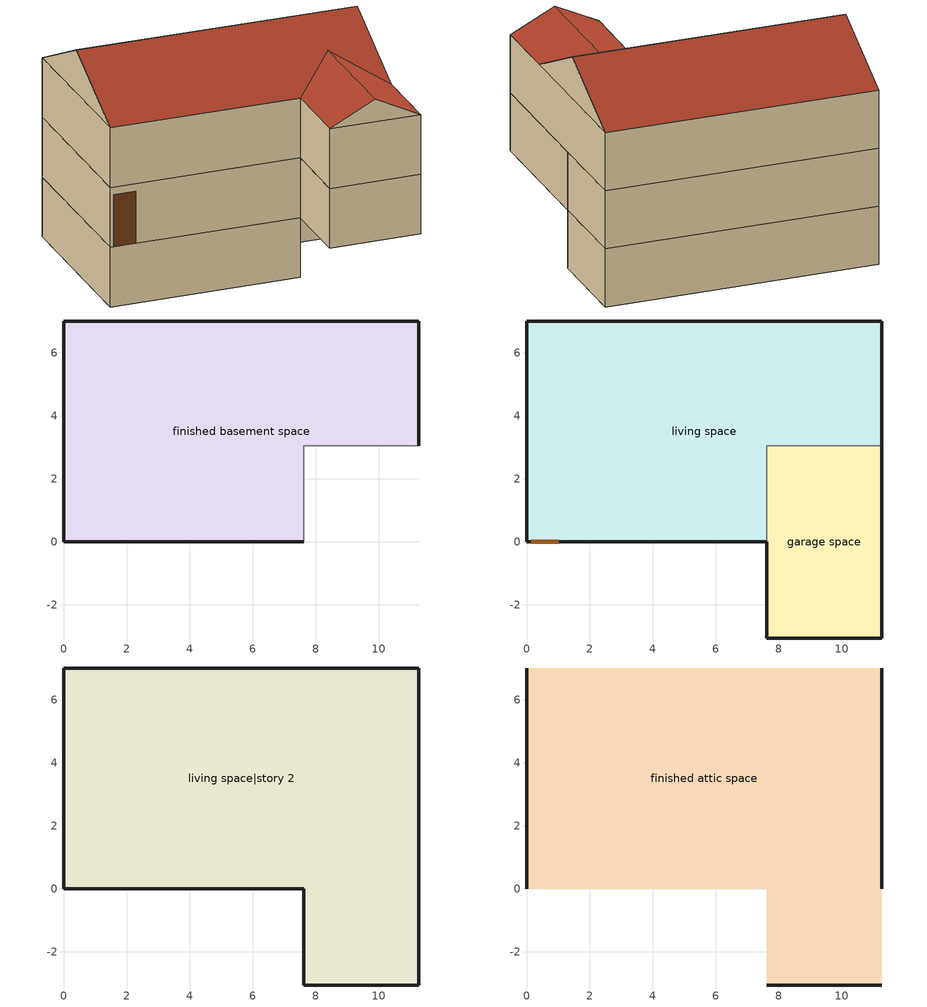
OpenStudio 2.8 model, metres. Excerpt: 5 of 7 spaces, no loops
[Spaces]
finished basement space
 floor foundation (FloorFndGrndFinB): 0,0 0,7.01 11.28,7.01 11.28,3.05 7.62,3.05 7.62,0 z-2.44
 wall foundation (WallFndGrndFinB): 11.28,3.05 11.28,7.01 0,7.01 0,0 7.62,0 z-2.44:0
 wall adiabatic (WallIntFinUninsFin): 7.62,0 7.62,3.05 11.28,3.05 z-2.44:0
garage space
 floor foundation (FloorFndGrndUnfinSlab): 7.62,-3.05 7.62,3.05 11.28,3.05 11.28,-3.05 z0
 wall outside (WallExtUninsUnfin): 7.62,0 7.62,-3.05 11.28,-3.05 11.28,3.05 z0:2.44
 wall to living space (WallIntFinInsUnfin Reversed): 11.28,3.05 7.62,3.05 7.62,0 z0:2.44
living space
 floor to finished basement space (FloorFinUninsFin): 0,0 0,7.01 11.28,7.01 11.28,3.05 7.62,3.05 7.62,0 z0
 wall outside (WallExtInsFin): 11.28,3.05 11.28,7.01 0,7.01 0,0 7.62,0 z0:2.44
 door (Door): 0.15,0 1.02,0 z0:2.13
living space|story 2
 floor to garage space (FloorFinInsUnfin): 11.28,3.05 11.28,-3.05 7.62,-3.05 7.62,3.05 z2.44
 floor to living space (FloorFinUninsFin): 11.28,7.01 11.28,3.05 7.62,3.05 7.62,0 0,0 0,7.01 z2.44
 wall outside (WallExtInsFin): 0,7.01 0,0 7.62,0 7.62,-3.05 11.28,-3.05 11.28,7.01 0,7.01 z2.44:4.88
finished attic space
 floor to living space|story 2 (FloorFinUninsFin): 11.28,7.01 11.28,0 0,0 0,7.01 z4.88; 7.62,-3.05 7.62,0 11.28,0 11.28,-3.05 z4.88
 wall outside (WallExtInsFin): 0,3.51,6.63 0,7.01,4.88 0,0,4.88; 11.28,3.51,6.63 11.28,0,4.88 11.28,7.01,4.88; 7.62,-3.05,4.88 11.28,-3.05,4.88 9.45,-3.05,5.79
 roof outside (RoofFinInsExt): 0,3.51,6.63 11.28,3.51,6.63 11.28,7.01,4.88 0,7.01,4.88; 7.62,0,4.88 7.62,-3.05,4.88 9.45,-3.05,5.79 9.45,1.83,5.79; 11.28,0,4.88 9.45,1.83,5.79 9.45,-3.05,5.79 11.28,-3.05,4.88; 0,3.51,6.63 0,0,4.88 7.62,0,4.88 9.45,1.83,5.79 11.28,0,4.88 11.28,3.51,6.63
[Schedule:Ruleset]
res mv_1 dryer exhaust schedule: Default Day Schedule=Schedule Day 40
[Schedule:Day]
Schedule Day 40; res mv_1 dryer exhaust schedule allday2; res mv_1 dryer exhaust schedule allday3; res mv_1 dryer exhaust schedule allday4; res mv_1 dryer exhaust schedule allday6: 24, 0, 0
res mv_1 dryer exhaust schedule allday1: 7, 0, 0, 7, 10, 0.1, 8, 10, 1, 8, 20, 0.9, 14, 40, 0, 14, 50, 0.8, 15, 0, 1, 15, 10, 0.6, 24, 0, 0
res mv_1 dryer exhaust schedule allday5: 4, 0, 0, 4, 10, 0.2, 5, 40, 1, 5, 50, 0.1, 9, 0, 0, 9, 10, 0.1, 10, 10, 1, 10, 20, 0.9, 18, 0, 0, 18, 10, 0.5, 18, 20, 1, 18, 30, 0.9, 19, 10, 0, 19, 20, 0.1, 19, 40, 1, 19, 50, 0.3, 20, 30, 0, 20, 40, 0.7, 20, 50, 1, 21, 0, 0.7, 24, 0, 0
res mv_1 dryer exhaust schedule allday7: 11, 10, 0, 11, 20, 0.2, 11, 40, 1, 11, 50, 0.2, 12, 30, 0, 12, 40, 0.7, 12, 50, 1, 13, 0, 0.7, 24, 0, 0
[Schedule:Rule] Schedule Ruleset=res mv_1 dryer exhaust schedule; Apply Sunday=Yes; Apply Monday=Yes; Apply Tuesday=Yes; Apply Wednesday=Yes; Apply Thursday=Yes; Apply Friday=Yes; Apply Saturday=Yes; Date Specification Type=SpecificDates; Specific Month 1=1; Specific Month 2=1; Specific Month 3=1; Specific Month 4=1; Specific Month 6=2; Specific Month 7=2; Specific Month 8=2; Specific Month 10=3; Specific Month 11=3; Specific Month 12=3; Specific Month 14=4; Specific Month 15=4; Specific Month 16=4; Specific Month 17=4; Specific Month 19=5; Specific Month 20=5; Specific Month 21=5; Specific Month 23=6; Specific Month 24=6; Specific Month 25=6; Specific Month 27=7; Specific Month 28=7; Specific Month 29=7; Specific Month 30=7; Specific Month 32=8; Specific Month 33=8; Specific Month 34=8; Specific Month 36=9; Specific Month 37=9; Specific Month 38=9; Specific Month 39=9; Specific Month 40=10; Specific Month 41=10; Specific Month 42=10; Specific Month 43=10; Specific Month 45=11; Specific Month 46=11; Specific Month 47=11; Specific Month 49=12; Specific Month 50=12; Specific Month 51=12; Specific Month 52=12
Name | Rule Order | Day Schedule | Specific Day 1 | Specific Day 2 | Specific Day 3 | Specific Day 4 | Specific Month 5 | Specific Day 5 | Specific Day 6 | Specific Day 7 | Specific Day 8 | Specific Month 9 | Specific Day 9 | Specific Day 10 | Specific Day 11 | Specific Day 12 | Specific Month 13 | Specific Day 13 | Specific Day 14 | Specific Day 15 | Specific Day 16 | Specific Day 17 | Specific Month 18 | Specific Day 18 | Specific Day 19 | Specific Day 20 | Specific Day 21 | Specific Month 22 | Specific Day 22 | Specific Day 23 | Specific Day 24 | Specific Day 25 | Specific Month 26 | Specific Day 26 | Specific Day 27 | Specific Day 28 | Specific Day 29 | Specific Day 30 | Specific Month 31 | Specific Day 31 | Specific Day 32 | Specific Day 33 | Specific Day 34 | Specific Month 35 | Specific Day 35 | Specific Day 36 | Specific Day 37 | Specific Day 38 | Specific Day 39 | Specific Day 40 | Specific Day 41 | Specific Day 42 | Specific Day 43 | Specific Month 44 | Specific Day 44 | Specific Day 45 | Specific Day 46 | Specific Day 47 | Specific Month 48 | Specific Day 48 | Specific Day 49 | Specific Day 50 | Specific Day 51 | Specific Day 52 | Specific Month 53 | Specific Day 53
res mv_1 dryer exhaust schedule allday ruleset1 | 6 | res mv_1 dryer exhaust schedule allday1 | 1 | 8 | 15 | 22 | 1 | 29 | 5 | 12 | 19 | 2 | 26 | 5 | 12 | 19 | 3 | 26 | 2 | 9 | 16 | 23 | 4 | 30 | 7 | 14 | 21 | 5 | 28 | 4 | 11 | 18 | 6 | 25 | 2 | 9 | 16 | 23 | 7 | 30 | 6 | 13 | 20 | 8 | 27 | 3 | 10 | 17 | 24 | 1 | 8 | 15 | 22 | 10 | 29 | 5 | 12 | 19 | 11 | 26 | 3 | 10 | 17 | 24 | 12 | 31
res mv_1 dryer exhaust schedule allday ruleset2 | 5 | res mv_1 dryer exhaust schedule allday2 | 2 | 9 | 16 | 23 | 1 | 30 | 6 | 13 | 20 | 2 | 27 | 6 | 13 | 20 | 3 | 27 | 3 | 10 | 17 | 24 | 5 | 1 | 8 | 15 | 22 | 5 | 29 | 5 | 12 | 19 | 6 | 26 | 3 | 10 | 17 | 24 | 7 | 31 | 7 | 14 | 21 | 8 | 28 | 4 | 11 | 18 | 25 | 2 | 9 | 16 | 23 | 10 | 30 | 6 | 13 | 20 | 11 | 27 | 4 | 11 | 18 | 25
res mv_1 dryer exhaust schedule allday ruleset3 | 4 | res mv_1 dryer exhaust schedule allday3 | 3 | 10 | 17 | 24 | 1 | 31 | 7 | 14 | 21 | 2 | 28 | 7 | 14 | 21 | 3 | 28 | 4 | 11 | 18 | 25 | 5 | 2 | 9 | 16 | 23 | 5 | 30 | 6 | 13 | 20 | 6 | 27 | 4 | 11 | 18 | 25 | 8 | 1 | 8 | 15 | 22 | 8 | 29 | 5 | 12 | 19 | 26 | 3 | 10 | 17 | 24 | 10 | 31 | 7 | 14 | 21 | 11 | 28 | 5 | 12 | 19 | 26
res mv_1 dryer exhaust schedule allday ruleset4 | 3 | res mv_1 dryer exhaust schedule allday4 | 4 | 11 | 18 | 25 | 2 | 1 | 8 | 15 | 22 | 3 | 1 | 8 | 15 | 22 | 3 | 29 | 5 | 12 | 19 | 26 | 5 | 3 | 10 | 17 | 24 | 5 | 31 | 7 | 14 | 21 | 6 | 28 | 5 | 12 | 19 | 26 | 8 | 2 | 9 | 16 | 23 | 8 | 30 | 6 | 13 | 20 | 27 | 4 | 11 | 18 | 25 | 11 | 1 | 8 | 15 | 22 | 11 | 29 | 6 | 13 | 20 | 27
res mv_1 dryer exhaust schedule allday ruleset5 | 2 | res mv_1 dryer exhaust schedule allday5 | 5 | 12 | 19 | 26 | 2 | 2 | 9 | 16 | 23 | 3 | 2 | 9 | 16 | 23 | 3 | 30 | 6 | 13 | 20 | 27 | 5 | 4 | 11 | 18 | 25 | 6 | 1 | 8 | 15 | 22 | 6 | 29 | 6 | 13 | 20 | 27 | 8 | 3 | 10 | 17 | 24 | 8 | 31 | 7 | 14 | 21 | 28 | 5 | 12 | 19 | 26 | 11 | 2 | 9 | 16 | 23 | 11 | 30 | 7 | 14 | 21 | 28
res mv_1 dryer exhaust schedule allday ruleset6 | 1 | res mv_1 dryer exhaust schedule allday6 | 6 | 13 | 20 | 27 | 2 | 3 | 10 | 17 | 24 | 3 | 3 | 10 | 17 | 24 | 3 | 31 | 7 | 14 | 21 | 28 | 5 | 5 | 12 | 19 | 26 | 6 | 2 | 9 | 16 | 23 | 6 | 30 | 7 | 14 | 21 | 28 | 8 | 4 | 11 | 18 | 25 | 9 | 1 | 8 | 15 | 22 | 29 | 6 | 13 | 20 | 27 | 11 | 3 | 10 | 17 | 24 | 12 | 1 | 8 | 15 | 22 | 29
res mv_1 dryer exhaust schedule allday ruleset7 | 0 | res mv_1 dryer exhaust schedule allday7 | 7 | 14 | 21 | 28 | 2 | 4 | 11 | 18 | 25 | 3 | 4 | 11 | 18 | 25 | 4 | 1 | 8 | 15 | 22 | 29 | 5 | 6 | 13 | 20 | 27 | 6 | 3 | 10 | 17 | 24 | 7 | 1 | 8 | 15 | 22 | 29 | 8 | 5 | 12 | 19 | 26 | 9 | 2 | 9 | 16 | 23 | 30 | 7 | 14 | 21 | 28 | 11 | 4 | 11 | 18 | 25 | 12 | 2 | 9 | 16 | 23 | 30
